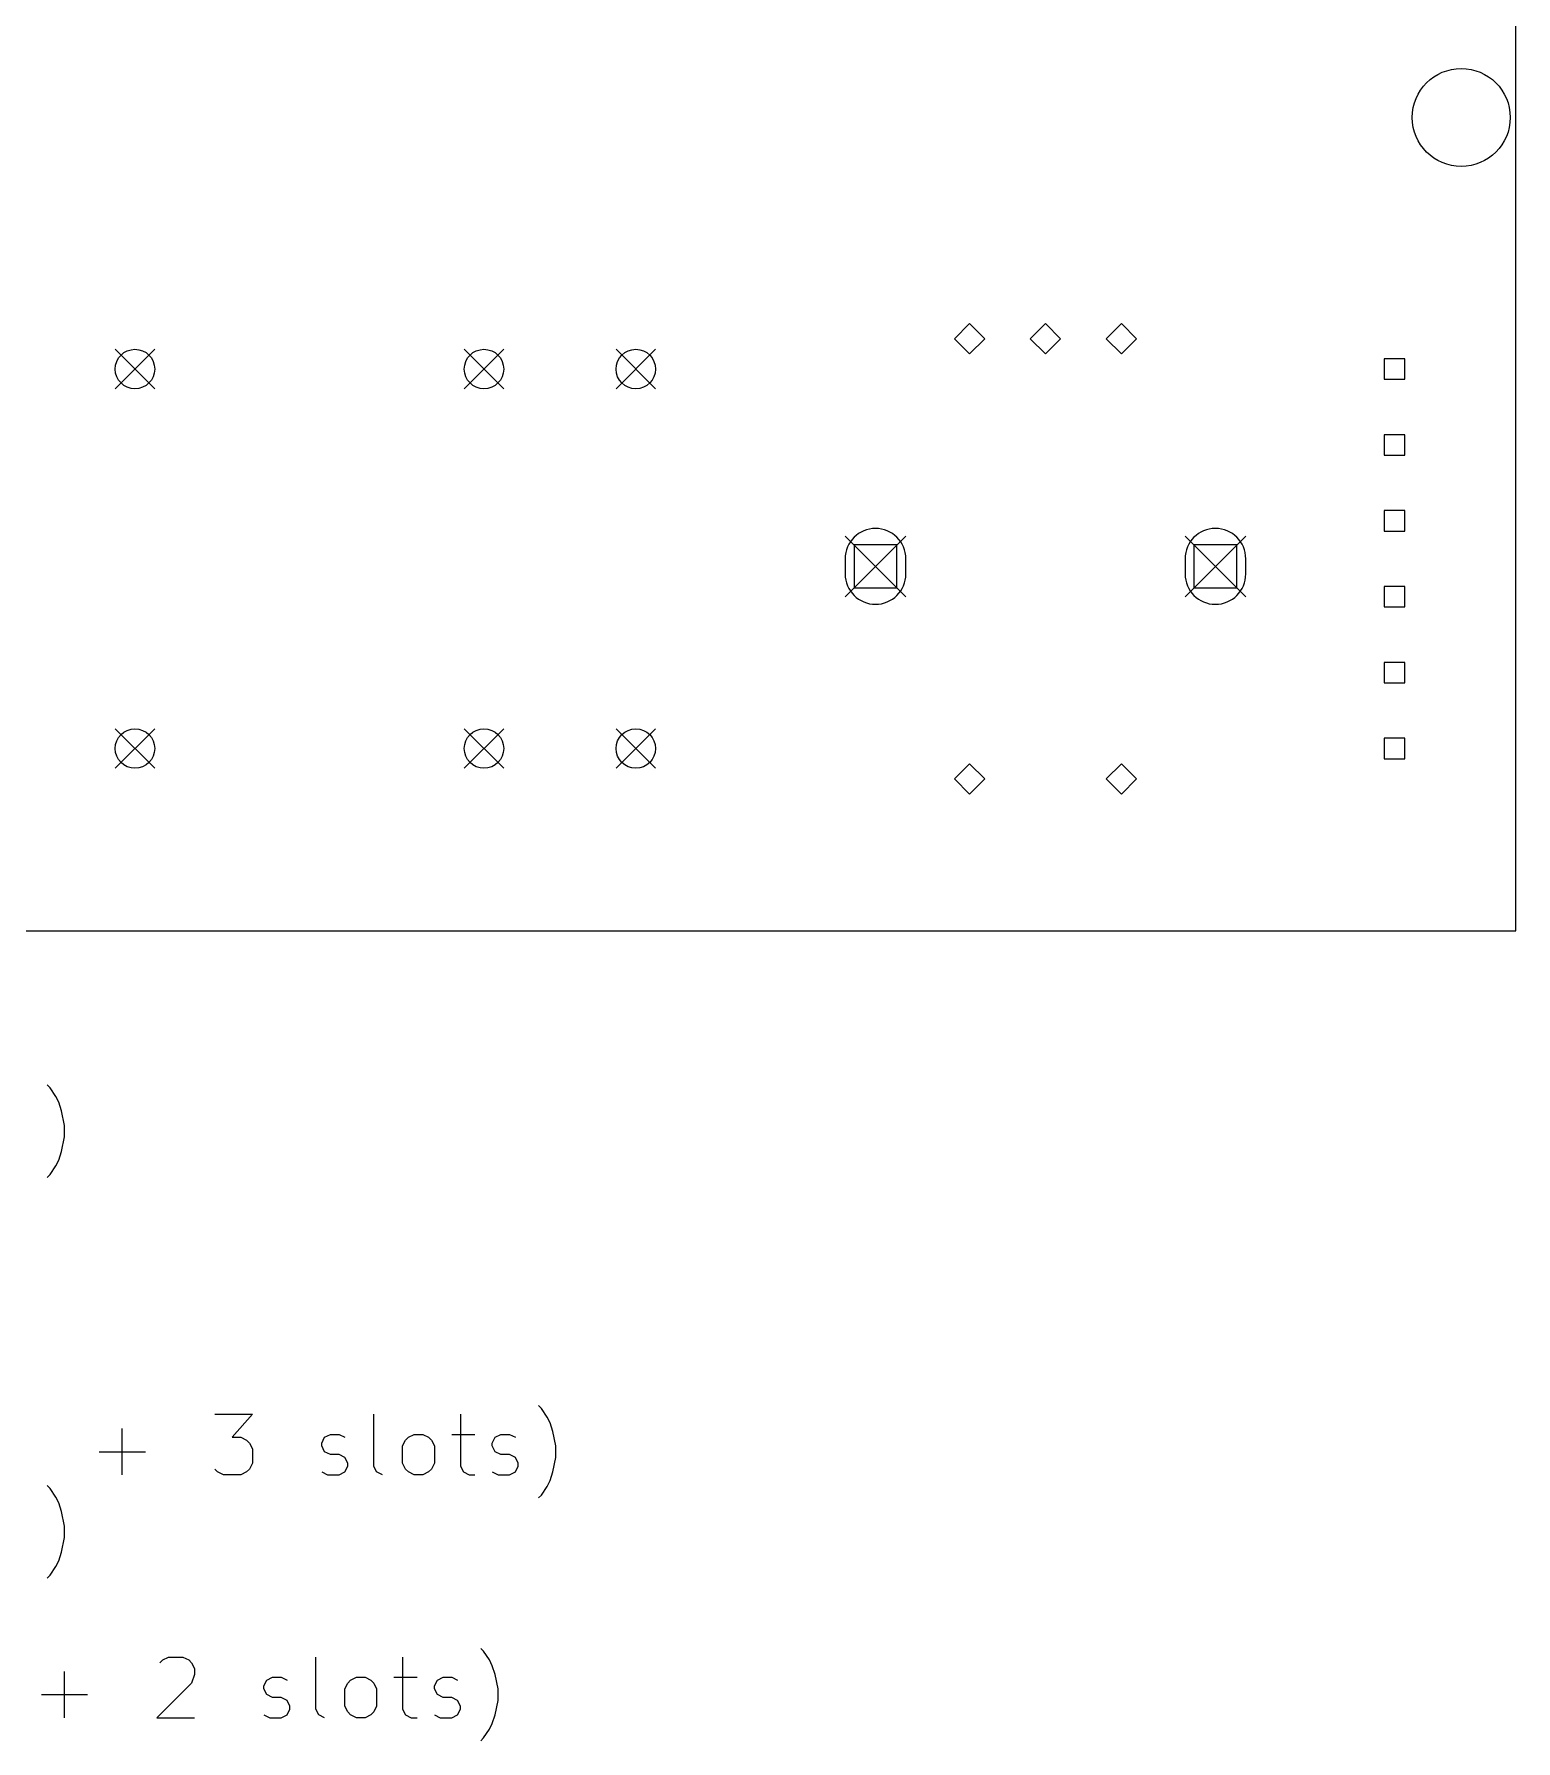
# Model space of a CAD drawing. Extents: x 148 to 248, y -152 to -40.
# Drawn here: x 199.2 to 248, y -151.7 to -95.5 of the extents above; entities that cross this region are included whole.
import ezdxf

# ---------------------------------------------------------------- set-up
doc = ezdxf.new("R2010")
doc.units = 0
doc.layers.add('BLACK', color=7, linetype='CONTINUOUS')

msp = doc.modelspace()

# ---------------------------------------------------------------- linework, layer by layer
at = {"layer": 'BLACK', "linetype": 'CONTINUOUS'}
for p, q in [((248, -125), (248, -40)), ((230, -105), (229.5, -105.5)), ((230.5, -105.5), (230, -105)), ((232.5, -105), (232, -105.5)), ((233, -105.5), (232.5, -105)), ((235, -105), (234.5, -105.5)), ((235.5, -105.5), (235, -105)), ((229.5, -105.5), (230, -106)), ((230, -106), (230.5, -105.5)), ((232, -105.5), (232.5, -106)), ((232.5, -106), (233, -105.5)), ((234.5, -105.5), (235, -106)), ((235, -106), (235.5, -105.5)), ((201.85, -105.85), (203.15, -107.15)), ((203.15, -105.85), (201.85, -107.15)), ((213.35, -105.85), (214.65, -107.15)), ((214.65, -105.85), (213.35, -107.15)), ((218.35, -105.85), (219.65, -107.15)), ((219.65, -105.85), (218.35, -107.15)), ((244.335879, -106.164121), (243.664121, -106.164121)), ((243.664121, -106.164121), (243.664121, -106.835879)), ((244.335879, -106.835879), (244.335879, -106.164121)), ((243.664121, -106.835879), (244.335879, -106.835879)), ((244.335879, -108.664121), (243.664121, -108.664121)), ((243.664121, -108.664121), (243.664121, -109.335879)), ((244.335879, -109.335879), (244.335879, -108.664121)), ((243.664121, -109.335879), (244.335879, -109.335879)), ((244.335879, -111.164121), (243.664121, -111.164121)), ((243.664121, -111.164121), (243.664121, -111.835879)), ((244.335879, -111.835879), (244.335879, -111.164121)), ((243.664121, -111.835879), (244.335879, -111.835879)), ((225.9, -112), (227.9, -114)), ((227.9, -112), (225.9, -114)), ((227.607114, -112.292886), (226.192886, -112.292886)), ((226.192886, -112.292886), (226.192886, -113.707114)), ((227.607114, -113.707114), (227.607114, -112.292886)), ((237.1, -112), (239.1, -114)), ((239.1, -112), (237.1, -114)), ((238.807114, -112.292886), (237.392886, -112.292886)), ((237.392886, -112.292886), (237.392886, -113.707114)), ((238.807114, -113.707114), (238.807114, -112.292886)), ((225.9, -112.75), (225.9, -113.25)), ((227.9, -113.25), (227.9, -112.75)), ((237.1, -112.75), (237.1, -113.25)), ((239.1, -113.25), (239.1, -112.75)), ((226.192886, -113.707114), (227.607114, -113.707114)), ((237.392886, -113.707114), (238.807114, -113.707114)), ((244.335879, -113.664121), (243.664121, -113.664121)), ((243.664121, -113.664121), (243.664121, -114.335879)), ((244.335879, -114.335879), (244.335879, -113.664121)), ((243.664121, -114.335879), (244.335879, -114.335879)), ((244.335879, -116.164121), (243.664121, -116.164121)), ((243.664121, -116.164121), (243.664121, -116.835879)), ((244.335879, -116.835879), (244.335879, -116.164121)), ((243.664121, -116.835879), (244.335879, -116.835879)), ((201.85, -118.35), (203.15, -119.65)), ((203.15, -118.35), (201.85, -119.65)), ((213.35, -118.35), (214.65, -119.65)), ((214.65, -118.35), (213.35, -119.65)), ((218.35, -118.35), (219.65, -119.65)), ((219.65, -118.35), (218.35, -119.65)), ((244.335879, -118.664121), (243.664121, -118.664121)), ((243.664121, -118.664121), (243.664121, -119.335879)), ((244.335879, -119.335879), (244.335879, -118.664121)), ((230, -119.5), (229.5, -120)), ((230.5, -120), (230, -119.5)), ((235, -119.5), (234.5, -120)), ((235.5, -120), (235, -119.5)), ((243.664121, -119.335879), (244.335879, -119.335879)), ((229.5, -120), (230, -120.5)), ((230, -120.5), (230.5, -120)), ((234.5, -120), (235, -120.5)), ((235, -120.5), (235.5, -120)), ((150, -125), (248, -125)), ((199.70063, -130.174361), (199.605392, -130.079123)), ((199.891106, -130.460076), (199.70063, -130.174361)), ((199.986344, -130.650552), (199.891106, -130.460076)), ((200.081582, -130.936266), (199.986344, -130.650552)), ((200.17682, -131.412457), (200.081582, -130.936266)), ((200.17682, -131.793409), (200.17682, -131.412457)), ((200.081582, -132.2696), (200.17682, -131.793409)), ((199.891106, -132.74579), (199.986344, -132.555314)), ((199.986344, -132.555314), (200.081582, -132.2696)), ((199.605392, -133.126742), (199.70063, -133.031504)), ((199.70063, -133.031504), (199.891106, -132.74579)), ((205.129202, -140.924838), (206.367297, -140.924838)), ((206.367297, -140.924838), (205.70063, -141.686742)), ((210.367298, -142.639123), (210.367298, -140.924838)), ((213.224441, -140.924838), (213.224441, -142.639123)), ((215.891108, -140.734361), (215.79587, -140.639123)), ((216.081584, -141.020076), (215.891108, -140.734361)), ((216.176822, -141.210552), (216.081584, -141.020076)), ((202.081583, -142.924838), (202.081583, -141.401028)), ((208.74825, -141.686742), (208.938726, -141.591504)), ((208.938726, -141.591504), (209.22444, -141.591504)), ((209.22444, -141.591504), (209.414917, -141.686742)), ((211.510155, -141.686742), (211.700631, -141.591504)), ((211.700631, -141.591504), (211.986346, -141.591504)), ((211.986346, -141.591504), (212.176822, -141.686742)), ((212.938727, -141.591504), (213.700631, -141.591504)), ((214.367298, -141.686742), (214.557774, -141.591504)), ((214.557774, -141.591504), (214.843488, -141.591504)), ((214.843488, -141.591504), (215.033965, -141.686742)), ((216.27206, -141.496266), (216.176822, -141.210552)), ((216.367298, -141.972457), (216.27206, -141.496266)), ((201.319678, -142.162933), (202.843488, -142.162933)), ((205.70063, -141.686742), (205.986345, -141.686742)), ((205.986345, -141.686742), (206.176821, -141.78198)), ((206.176821, -141.78198), (206.272059, -141.877219)), ((206.272059, -141.877219), (206.367297, -142.067695)), ((206.367297, -142.067695), (206.367297, -142.543885)), ((208.653012, -141.877219), (208.74825, -141.686742)), ((208.653012, -141.972457), (208.653012, -141.877219)), ((208.74825, -142.162933), (208.653012, -141.972457)), ((208.938726, -142.258171), (208.74825, -142.162933)), ((211.319679, -141.972457), (211.414917, -141.78198)), ((211.319679, -142.543885), (211.319679, -141.972457)), ((211.414917, -141.78198), (211.510155, -141.686742)), ((212.176822, -141.686742), (212.27206, -141.78198)), ((212.27206, -141.78198), (212.367298, -141.972457)), ((212.367298, -141.972457), (212.367298, -142.543885)), ((214.27206, -141.877219), (214.367298, -141.686742)), ((214.27206, -141.972457), (214.27206, -141.877219)), ((214.367298, -142.162933), (214.27206, -141.972457)), ((214.557774, -142.258171), (214.367298, -142.162933)), ((216.367298, -142.353409), (216.367298, -141.972457)), ((205.22444, -142.8296), (205.129202, -142.734361)), ((206.272059, -142.734361), (206.176821, -142.8296)), ((206.367297, -142.543885), (206.272059, -142.734361)), ((209.22444, -142.258171), (208.938726, -142.258171)), ((209.414917, -142.353409), (209.22444, -142.258171)), ((209.510155, -142.543885), (209.414917, -142.353409)), ((209.414917, -142.8296), (209.510155, -142.639123)), ((209.510155, -142.639123), (209.510155, -142.543885)), ((210.462536, -142.8296), (210.367298, -142.639123)), ((211.414917, -142.734361), (211.319679, -142.543885)), ((211.510155, -142.8296), (211.414917, -142.734361)), ((212.27206, -142.734361), (212.176822, -142.8296)), ((212.367298, -142.543885), (212.27206, -142.734361)), ((213.224441, -142.639123), (213.319679, -142.8296)), ((214.843488, -142.258171), (214.557774, -142.258171)), ((215.033965, -142.353409), (214.843488, -142.258171)), ((215.129203, -142.543885), (215.033965, -142.353409)), ((215.033965, -142.8296), (215.129203, -142.639123)), ((215.129203, -142.639123), (215.129203, -142.543885)), ((216.27206, -142.8296), (216.367298, -142.353409)), ((199.70063, -143.374361), (199.605392, -143.279123)), ((205.414916, -142.924838), (205.22444, -142.8296)), ((205.986345, -142.924838), (205.414916, -142.924838)), ((206.176821, -142.8296), (205.986345, -142.924838)), ((208.653012, -142.8296), (208.843488, -142.924838)), ((208.843488, -142.924838), (209.22444, -142.924838)), ((209.22444, -142.924838), (209.414917, -142.8296)), ((210.653012, -142.924838), (210.462536, -142.8296)), ((211.700631, -142.924838), (211.510155, -142.8296)), ((211.986346, -142.924838), (211.700631, -142.924838)), ((212.176822, -142.8296), (211.986346, -142.924838)), ((213.319679, -142.8296), (213.510155, -142.924838)), ((213.510155, -142.924838), (213.700631, -142.924838)), ((214.27206, -142.8296), (214.462536, -142.924838)), ((214.462536, -142.924838), (214.843488, -142.924838)), ((214.843488, -142.924838), (215.033965, -142.8296)), ((215.891108, -143.591504), (216.081584, -143.30579)), ((216.081584, -143.30579), (216.176822, -143.115314)), ((216.176822, -143.115314), (216.27206, -142.8296)), ((199.891106, -143.660076), (199.70063, -143.374361)), ((199.986344, -143.850552), (199.891106, -143.660076)), ((200.081582, -144.136266), (199.986344, -143.850552)), ((215.79587, -143.686742), (215.891108, -143.591504)), ((200.17682, -144.612457), (200.081582, -144.136266)), ((200.081582, -145.4696), (200.17682, -144.993409)), ((200.17682, -144.993409), (200.17682, -144.612457)), ((199.986344, -145.755314), (200.081582, -145.4696)), ((199.70063, -146.231504), (199.891106, -145.94579)), ((199.891106, -145.94579), (199.986344, -145.755314)), ((199.605392, -146.326742), (199.70063, -146.231504)), ((203.414916, -149.020076), (203.605392, -148.924838)), ((203.605392, -148.924838), (204.081583, -148.924838)), ((204.081583, -148.924838), (204.272059, -149.020076)), ((208.462536, -150.639123), (208.462536, -148.924838)), ((211.319679, -148.924838), (211.319679, -150.639123)), ((213.986346, -148.734361), (213.891108, -148.639123)), ((214.176822, -149.020076), (213.986346, -148.734361)), ((200.176821, -150.924838), (200.176821, -149.401028)), ((203.319678, -149.115314), (203.414916, -149.020076)), ((204.272059, -149.020076), (204.367297, -149.115314)), ((204.367297, -149.115314), (204.462535, -149.30579)), ((204.462535, -149.496266), (204.367297, -149.78198)), ((204.462535, -149.30579), (204.462535, -149.496266)), ((214.27206, -149.210552), (214.176822, -149.020076)), ((214.367298, -149.496266), (214.27206, -149.210552)), ((214.462536, -149.972457), (214.367298, -149.496266)), ((204.367297, -149.78198), (203.22444, -150.924838)), ((206.74825, -149.877219), (206.843488, -149.686742)), ((206.74825, -149.972457), (206.74825, -149.877219)), ((206.843488, -150.162933), (206.74825, -149.972457)), ((206.843488, -149.686742), (207.033964, -149.591504)), ((207.033964, -149.591504), (207.319678, -149.591504)), ((207.319678, -149.591504), (207.510155, -149.686742)), ((209.414917, -149.972457), (209.510155, -149.78198)), ((209.414917, -150.543885), (209.414917, -149.972457)), ((209.510155, -149.78198), (209.605393, -149.686742)), ((209.605393, -149.686742), (209.795869, -149.591504)), ((209.795869, -149.591504), (210.081584, -149.591504)), ((210.081584, -149.591504), (210.27206, -149.686742)), ((210.27206, -149.686742), (210.367298, -149.78198)), ((210.367298, -149.78198), (210.462536, -149.972457)), ((210.462536, -149.972457), (210.462536, -150.543885)), ((211.033965, -149.591504), (211.795869, -149.591504)), ((212.367298, -149.877219), (212.462536, -149.686742)), ((212.367298, -149.972457), (212.367298, -149.877219)), ((212.462536, -150.162933), (212.367298, -149.972457)), ((212.462536, -149.686742), (212.653012, -149.591504)), ((212.653012, -149.591504), (212.938726, -149.591504)), ((212.938726, -149.591504), (213.129203, -149.686742)), ((214.462536, -150.353409), (214.462536, -149.972457)), ((199.414916, -150.162933), (200.938726, -150.162933)), ((207.033964, -150.258171), (206.843488, -150.162933)), ((207.319678, -150.258171), (207.033964, -150.258171)), ((207.510155, -150.353409), (207.319678, -150.258171)), ((207.605393, -150.543885), (207.510155, -150.353409)), ((207.510155, -150.8296), (207.605393, -150.639123)), ((207.605393, -150.639123), (207.605393, -150.543885)), ((208.557774, -150.8296), (208.462536, -150.639123)), ((209.510155, -150.734361), (209.414917, -150.543885)), ((210.462536, -150.543885), (210.367298, -150.734361)), ((211.319679, -150.639123), (211.414917, -150.8296)), ((212.653012, -150.258171), (212.462536, -150.162933)), ((212.938726, -150.258171), (212.653012, -150.258171)), ((213.129203, -150.353409), (212.938726, -150.258171)), ((213.224441, -150.543885), (213.129203, -150.353409)), ((213.129203, -150.8296), (213.224441, -150.639123)), ((213.224441, -150.639123), (213.224441, -150.543885)), ((214.367298, -150.8296), (214.462536, -150.353409)), ((203.22444, -150.924838), (204.462535, -150.924838)), ((206.74825, -150.8296), (206.938726, -150.924838)), ((206.938726, -150.924838), (207.319678, -150.924838)), ((207.319678, -150.924838), (207.510155, -150.8296)), ((208.74825, -150.924838), (208.557774, -150.8296)), ((209.605393, -150.8296), (209.510155, -150.734361)), ((209.795869, -150.924838), (209.605393, -150.8296)), ((210.081584, -150.924838), (209.795869, -150.924838)), ((210.27206, -150.8296), (210.081584, -150.924838)), ((210.367298, -150.734361), (210.27206, -150.8296)), ((211.414917, -150.8296), (211.605393, -150.924838)), ((211.605393, -150.924838), (211.795869, -150.924838)), ((212.367298, -150.8296), (212.557774, -150.924838)), ((212.557774, -150.924838), (212.938726, -150.924838)), ((212.938726, -150.924838), (213.129203, -150.8296)), ((214.176822, -151.30579), (214.27206, -151.115314)), ((214.27206, -151.115314), (214.367298, -150.8296)), ((213.891108, -151.686742), (213.986346, -151.591504)), ((213.986346, -151.591504), (214.176822, -151.30579))]:
    msp.add_line(p, q, dxfattribs=at)
at = {"layer": 'BLACK'}
for centre, radius in [((246.2, -98.214214), 1.614214), ((202.5, -106.5), 0.65), ((214, -106.5), 0.65), ((219, -106.5), 0.65), ((202.5, -119), 0.65), ((214, -119), 0.65), ((219, -119), 0.65)]:
    msp.add_circle(centre, radius, dxfattribs=at)
for centre, start, end in [((226.9, -112.75), 360, 540), ((238.1, -112.75), 360, 540), ((226.9, -113.25), 180, 360), ((238.1, -113.25), 180, 360)]:
    msp.add_arc(centre, 1, start, end, dxfattribs=at)

doc.saveas('drawing.dxf')
